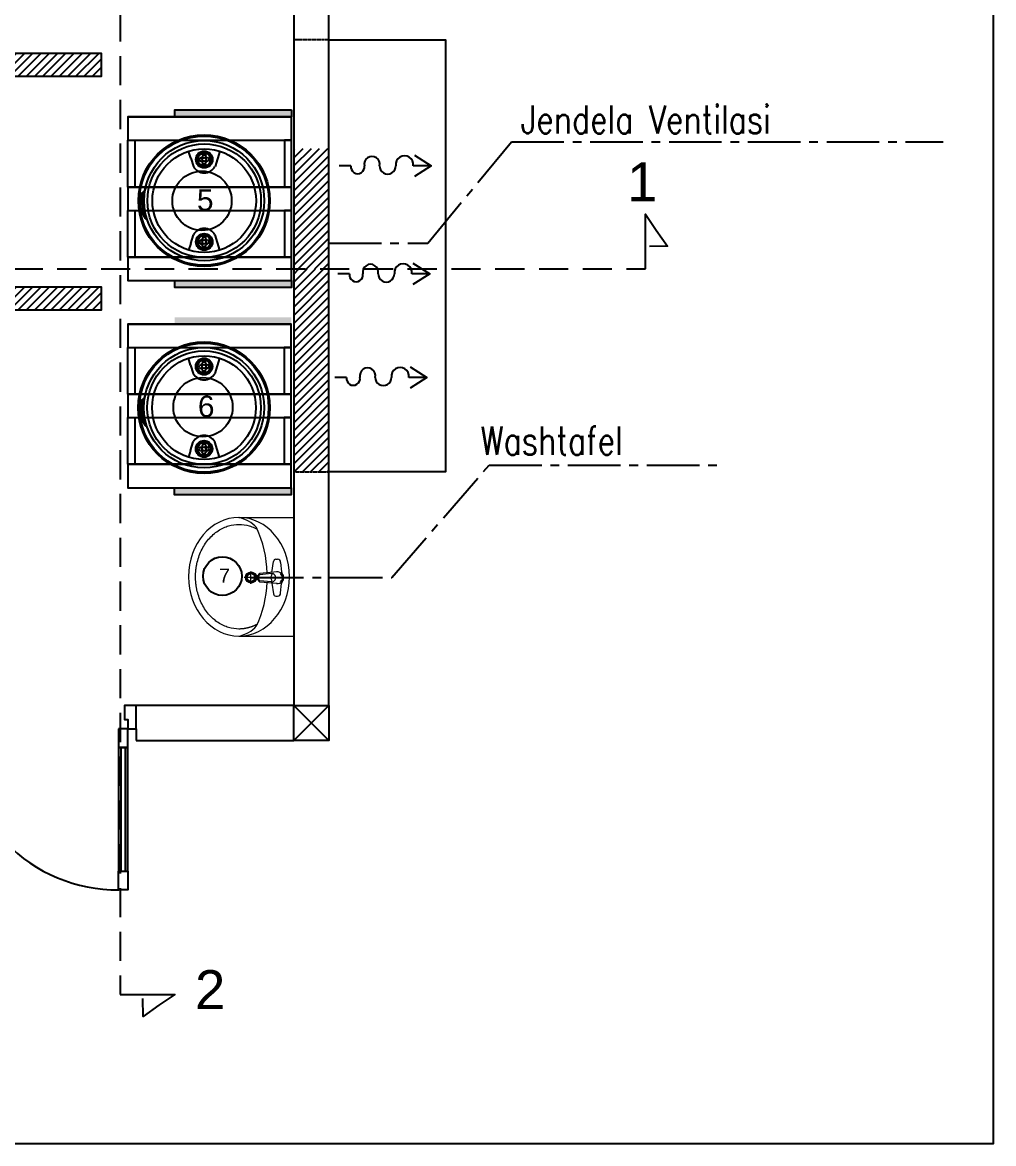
# Model space of a CAD drawing. Header units: millimetres. Extents: x 19989 to 114677, y -6335 to 49043.
# Drawn here: x 80170 to 84328, y 33052 to 37853 of the extents above; entities that cross this region are included whole.
import ezdxf

# ---------------------------------------------------------------- set-up
doc = ezdxf.new("R2010")
doc.units = ezdxf.units.MM
doc.header["$MEASUREMENT"] = 0
doc.linetypes.add('( Hidden )', pattern=[0.375, 0.25, -0.125])
doc.linetypes.add('CENTER2', pattern=[1.125, 0.75, -0.125, 0.125, -0.125])
for name, color, linetype in [('A-Door', 150, 'Continuous'), ('A-Glaz', 92, 'Continuous'), ('Edges', 7, 'Continuous')]:
    doc.layers.add(name, color=color, linetype=linetype)
doc.styles.add('dD-RS', font='romans.shx', dxfattribs={"width": 0.8})
doc.styles.get("Standard").update_dxf_attribs({"font": 'arial.ttf'})

# ---------------------------------------------------------------- blocks, each defined once
blk = doc.blocks.new('plasticwaterdrumplan')
at = {"layer": 'Edges'}
for p, q in [((19.15, 3.55), (22, 2.66)), ((37.52, 3.55), (34.66, 2.66)), ((19.8, 0.65), (19.83, 0.88)), ((19.83, 0.42), (19.8, 0.65)), ((19.83, 0.88), (19.88, 1)), ((19.88, 0.3), (19.83, 0.42)), ((19.88, 1), (20.09, 0.86)), ((19.88, 0.3), (20.09, 0.44)), ((20.09, 0.86), (20.13, 0.97)), ((20.13, 0.33), (20.09, 0.44)), ((20.13, 0.97), (20.23, 1.1)), ((20.23, 0.2), (20.13, 0.33)), ((20.23, 1.1), (20.36, 1.2)), ((20.36, 0.1), (20.23, 0.2)), ((20.33, 1.45), (20.45, 1.5)), ((20.33, 1.45), (20.47, 1.24)), ((20.33, -0.15), (20.47, 0.06)), ((20.36, 1.2), (20.47, 1.24)), ((20.47, 0.06), (20.36, 0.1)), ((20.45, 1.5), (20.68, 1.53)), ((20.68, 1.53), (20.91, 1.5)), ((20.68, 1.01), (20.77, 1)), ((21.03, 1.45), (20.89, 1.24)), ((20.89, 1.24), (21, 1.2)), ((21, 0.1), (20.89, 0.06)), ((21.03, -0.15), (20.89, 0.06)), ((20.91, 1.5), (21.03, 1.45)), ((21, 1.2), (21.13, 1.1)), ((21.13, 0.2), (21, 0.1)), ((21.13, 1.1), (21.23, 0.97)), ((21.23, 0.33), (21.13, 0.2)), ((21.23, 0.97), (21.27, 0.86)), ((21.27, 0.44), (21.23, 0.33)), ((21.48, 1), (21.27, 0.86)), ((21.48, 0.3), (21.27, 0.44)), ((21.48, 1), (21.53, 0.88)), ((21.53, 0.42), (21.48, 0.3)), ((21.53, 0.88), (21.56, 0.65)), ((21.56, 0.65), (21.53, 0.42)), ((35.13, 0.88), (35.1, 0.65)), ((35.1, 0.65), (35.13, 0.42)), ((35.19, 1), (35.13, 0.88)), ((35.13, 0.42), (35.19, 0.3)), ((35.19, 1), (35.39, 0.86)), ((35.19, 0.3), (35.39, 0.44)), ((35.44, 0.97), (35.39, 0.86)), ((35.39, 0.44), (35.44, 0.33)), ((35.54, 1.1), (35.44, 0.97)), ((35.44, 0.33), (35.54, 0.2)), ((35.67, 1.2), (35.54, 1.1)), ((35.54, 0.2), (35.67, 0.1)), ((35.76, 1.5), (35.63, 1.45)), ((35.63, 1.45), (35.78, 1.24)), ((35.63, -0.15), (35.78, 0.06)), ((35.78, 1.24), (35.67, 1.2)), ((35.67, 0.1), (35.78, 0.06)), ((35.99, 1.53), (35.76, 1.5)), ((35.99, 1.01), (35.89, 1)), ((36.22, 1.5), (35.99, 1.53)), ((36.34, 1.45), (36.2, 1.24)), ((36.3, 1.2), (36.2, 1.24)), ((36.2, 0.06), (36.3, 0.1)), ((36.34, -0.15), (36.2, 0.06)), ((36.34, 1.45), (36.22, 1.5)), ((36.44, 1.1), (36.3, 1.2)), ((36.3, 0.1), (36.44, 0.2)), ((36.54, 0.97), (36.44, 1.1)), ((36.44, 0.2), (36.54, 0.33)), ((36.58, 0.86), (36.54, 0.97)), ((36.54, 0.33), (36.58, 0.44)), ((36.79, 1), (36.58, 0.86)), ((36.79, 0.3), (36.58, 0.44)), ((36.84, 0.88), (36.79, 1)), ((36.79, 0.3), (36.84, 0.42)), ((36.87, 0.65), (36.84, 0.88)), ((36.84, 0.42), (36.87, 0.65)), ((20.41, -1.85), (19.15, -2.26)), ((20.45, -0.2), (20.33, -0.15)), ((20.41, -1.85), (22, -1.35)), ((20.68, -0.23), (20.45, -0.2)), ((20.91, -0.2), (20.68, -0.23)), ((21.03, -0.15), (20.91, -0.2)), ((36.26, -1.85), (34.66, -1.35)), ((35.63, -0.15), (35.76, -0.2)), ((35.76, -0.2), (35.99, -0.23)), ((35.99, -0.23), (36.22, -0.2)), ((36.22, -0.2), (36.34, -0.15)), ((36.26, -1.85), (37.52, -2.26)), ((25.72, -10.23), (26.59, -10.46)), ((25.73, -10.21), (26.78, -10.49)), ((30.76, -10.36), (30.28, -10.5)), ((30.76, -10.37), (30.28, -10.51)), ((30.76, -10.37), (30.28, -10.5)), ((30.76, -10.37), (30.28, -10.51)), ((30.29, -10.52), (30.76, -10.38)), ((30.76, -10.38), (30.29, -10.51)), ((30.76, -10.36), (31.23, -10.22)), ((30.76, -10.38), (31.3, -10.22)), ((31.23, -10.22), (30.76, -10.37)), ((31.23, -10.22), (30.76, -10.37)), ((31.24, -10.23), (30.76, -10.38)), ((31.23, -10.23), (30.76, -10.37)), ((31.26, -10.21), (31.23, -10.22)), ((31.26, -10.21), (31.23, -10.22)), ((31.27, -10.21), (31.23, -10.22)), ((31.27, -10.22), (31.23, -10.23)), ((31.27, -10.22), (31.24, -10.23)), ((31.26, -10.21), (31.3, -10.2)), ((31.3, -10.2), (31.26, -10.21)), ((31.3, -10.2), (31.27, -10.21)), ((31.3, -10.21), (31.27, -10.22)), ((31.3, -10.21), (31.27, -10.22)), ((31.3, -10.2), (31.33, -10.19)), ((31.33, -10.19), (31.3, -10.2)), ((31.33, -10.19), (31.3, -10.2)), ((31.34, -10.2), (31.3, -10.21)), ((31.33, -10.2), (31.3, -10.21)), ((31.3, -10.22), (31.34, -10.21)), ((31.36, -10.18), (31.33, -10.19)), ((31.37, -10.18), (31.33, -10.19)), ((31.37, -10.18), (31.33, -10.19)), ((31.37, -10.19), (31.33, -10.2)), ((31.33, -10.42), (31.4, -10.39)), ((31.34, -10.21), (31.4, -10.19)), ((31.37, -10.19), (31.34, -10.2)), ((31.38, -10.41), (31.34, -10.43)), ((31.37, -10.41), (31.34, -10.43)), ((31.4, -10.17), (31.36, -10.18)), ((31.4, -10.17), (31.37, -10.18)), ((31.4, -10.18), (31.37, -10.19)), ((31.4, -10.18), (31.37, -10.18)), ((31.4, -10.18), (31.37, -10.19)), ((31.41, -10.39), (31.37, -10.41)), ((31.41, -10.39), (31.38, -10.41)), ((31.42, -10.4), (31.38, -10.42)), ((31.42, -10.4), (31.38, -10.41)), ((31.42, -10.4), (31.39, -10.42)), ((31.4, -10.17), (31.43, -10.16)), ((31.43, -10.16), (31.4, -10.17)), ((31.44, -10.17), (31.4, -10.18)), ((31.43, -10.17), (31.4, -10.18)), ((31.43, -10.17), (31.4, -10.18)), ((31.4, -10.19), (31.44, -10.18)), ((31.4, -10.39), (31.44, -10.37)), ((31.45, -10.37), (31.41, -10.39)), ((31.44, -10.37), (31.41, -10.39)), ((31.42, -10.4), (31.46, -10.38)), ((31.45, -10.38), (31.42, -10.4)), ((31.45, -10.38), (31.42, -10.4)), ((31.47, -10.15), (31.43, -10.16)), ((31.47, -10.15), (31.43, -10.16)), ((31.47, -10.16), (31.43, -10.17)), ((31.47, -10.16), (31.43, -10.17)), ((31.44, -10.18), (31.5, -10.16)), ((31.47, -10.17), (31.44, -10.17)), ((31.44, -10.37), (31.51, -10.33)), ((31.48, -10.35), (31.44, -10.37)), ((31.48, -10.36), (31.45, -10.37)), ((31.49, -10.36), (31.45, -10.38)), ((31.49, -10.36), (31.45, -10.38)), ((31.46, -10.38), (31.49, -10.36)), ((31.5, -10.14), (31.47, -10.15)), ((31.5, -10.15), (31.47, -10.16)), ((31.5, -10.15), (31.47, -10.15)), ((31.5, -10.15), (31.47, -10.16)), ((31.5, -10.16), (31.47, -10.17)), ((31.51, -10.33), (31.48, -10.35)), ((31.52, -10.34), (31.48, -10.36)), ((31.53, -10.34), (31.49, -10.36)), ((31.52, -10.34), (31.49, -10.36)), ((31.52, -10.34), (31.49, -10.36)), ((31.5, -10.14), (31.53, -10.13)), ((31.54, -10.14), (31.5, -10.15)), ((31.54, -10.14), (31.5, -10.15)), ((31.53, -10.14), (31.5, -10.15)), ((31.5, -10.16), (31.54, -10.15)), ((31.54, -10.15), (31.5, -10.16)), ((31.51, -10.33), (31.54, -10.31)), ((31.55, -10.32), (31.51, -10.33)), ((31.56, -10.32), (31.52, -10.34)), ((31.55, -10.32), (31.52, -10.34)), ((31.56, -10.32), (31.52, -10.34)), ((31.57, -10.13), (31.53, -10.13)), ((31.57, -10.13), (31.53, -10.14)), ((31.56, -10.33), (31.53, -10.34)), ((31.57, -10.13), (31.54, -10.14)), ((31.57, -10.14), (31.54, -10.15)), ((31.57, -10.14), (31.54, -10.14)), ((31.54, -10.15), (31.59, -10.14)), ((31.54, -10.31), (31.61, -10.27)), ((31.59, -10.3), (31.55, -10.32)), ((31.58, -10.3), (31.55, -10.32)), ((31.59, -10.3), (31.56, -10.32)), ((31.59, -10.3), (31.56, -10.32)), ((31.56, -10.33), (31.6, -10.31)), ((31.6, -10.12), (31.57, -10.13)), ((31.6, -10.12), (31.57, -10.13)), ((31.6, -10.13), (31.57, -10.14)), ((31.6, -10.13), (31.57, -10.13)), ((31.59, -10.14), (31.57, -10.14)), ((31.61, -10.28), (31.58, -10.3)), ((31.6, -10.13), (31.59, -10.14)), ((31.59, -10.14), (31.6, -10.14)), ((31.61, -10.14), (31.59, -10.14)), ((31.59, -10.14), (31.59, -10.14)), ((31.62, -10.28), (31.59, -10.3)), ((31.62, -10.28), (31.59, -10.3)), ((31.63, -10.29), (31.59, -10.3)), ((31.6, -10.12), (31.63, -10.13)), ((31.63, -10.13), (31.6, -10.12)), ((31.6, -10.12), (31.6, -10.12)), ((31.62, -10.13), (31.6, -10.12)), ((31.6, -10.12), (31.6, -10.13)), ((31.62, -10.13), (31.6, -10.13)), ((31.62, -10.13), (31.6, -10.13)), ((31.6, -10.13), (31.6, -10.13)), ((31.6, -10.14), (31.62, -10.15)), ((31.63, -10.29), (31.6, -10.31)), ((31.63, -10.15), (31.61, -10.14)), ((31.61, -10.27), (31.66, -10.24)), ((31.65, -10.26), (31.61, -10.28)), ((31.64, -10.14), (31.62, -10.13)), ((31.64, -10.14), (31.62, -10.13)), ((31.62, -10.13), (31.62, -10.13)), ((31.65, -10.14), (31.62, -10.13)), ((31.62, -10.13), (31.62, -10.13)), ((31.62, -10.13), (31.63, -10.13)), ((31.62, -10.15), (31.64, -10.16)), ((31.65, -10.26), (31.62, -10.28)), ((31.66, -10.26), (31.62, -10.28)), ((31.65, -10.13), (31.63, -10.13)), ((31.63, -10.13), (31.63, -10.13)), ((31.65, -10.14), (31.63, -10.13)), ((31.65, -10.16), (31.63, -10.15)), ((31.66, -10.27), (31.63, -10.29)), ((31.66, -10.27), (31.63, -10.29)), ((31.66, -10.15), (31.64, -10.14)), ((31.65, -10.14), (31.64, -10.14)), ((31.64, -10.14), (31.64, -10.14)), ((31.65, -10.15), (31.64, -10.14)), ((31.64, -10.16), (31.65, -10.17)), ((31.67, -10.15), (31.65, -10.13)), ((31.65, -10.14), (31.65, -10.13)), ((31.67, -10.15), (31.65, -10.14)), ((31.67, -10.15), (31.65, -10.14)), ((31.65, -10.14), (31.65, -10.14)), ((31.67, -10.17), (31.65, -10.15)), ((31.66, -10.15), (31.65, -10.15)), ((31.66, -10.17), (31.65, -10.16)), ((31.65, -10.17), (31.66, -10.19)), ((31.67, -10.24), (31.65, -10.26)), ((31.68, -10.24), (31.65, -10.26)), ((31.67, -10.15), (31.66, -10.15)), ((31.68, -10.16), (31.66, -10.15)), ((31.67, -10.18), (31.66, -10.17)), ((31.66, -10.19), (31.67, -10.2)), ((31.67, -10.23), (31.66, -10.24)), ((31.66, -10.24), (31.67, -10.24)), ((31.66, -10.27), (31.7, -10.25)), ((31.69, -10.25), (31.66, -10.26)), ((31.69, -10.25), (31.66, -10.27)), ((31.7, -10.25), (31.66, -10.27)), ((31.67, -10.15), (31.69, -10.16)), ((31.67, -10.15), (31.67, -10.15)), ((31.68, -10.16), (31.67, -10.15)), ((31.67, -10.15), (31.67, -10.15)), ((31.68, -10.16), (31.67, -10.15)), ((31.67, -10.17), (31.68, -10.16)), ((31.68, -10.18), (31.67, -10.17)), ((31.68, -10.2), (31.67, -10.18)), ((31.67, -10.2), (31.67, -10.22)), ((31.67, -10.22), (31.67, -10.23)), ((31.67, -10.24), (31.68, -10.23)), ((31.67, -10.24), (31.68, -10.24)), ((31.68, -10.16), (31.69, -10.16)), ((31.7, -10.18), (31.68, -10.16)), ((31.68, -10.16), (31.68, -10.16)), ((31.68, -10.16), (31.68, -10.16)), ((31.69, -10.18), (31.68, -10.16)), ((31.69, -10.18), (31.68, -10.16)), ((31.69, -10.2), (31.68, -10.18)), ((31.69, -10.18), (31.68, -10.18)), ((31.68, -10.21), (31.68, -10.2)), ((31.68, -10.23), (31.68, -10.21)), ((31.68, -10.24), (31.69, -10.23)), ((31.68, -10.24), (31.69, -10.25)), ((31.7, -10.17), (31.69, -10.16)), ((31.69, -10.19), (31.69, -10.18)), ((31.7, -10.19), (31.69, -10.18)), ((31.69, -10.18), (31.69, -10.18)), ((31.7, -10.18), (31.69, -10.18)), ((31.7, -10.19), (31.69, -10.19)), ((31.7, -10.21), (31.69, -10.19)), ((31.69, -10.19), (31.69, -10.2)), ((31.69, -10.21), (31.69, -10.2)), ((31.7, -10.21), (31.69, -10.21)), ((31.69, -10.23), (31.69, -10.21)), ((31.69, -10.23), (31.7, -10.21)), ((31.69, -10.25), (31.7, -10.23)), ((31.69, -10.25), (31.69, -10.23)), ((31.69, -10.23), (31.7, -10.23)), ((31.69, -10.23), (31.69, -10.23)), ((31.69, -10.25), (31.7, -10.25)), ((31.69, -10.25), (31.69, -10.25)), ((31.7, -10.19), (31.7, -10.17)), ((31.7, -10.18), (31.7, -10.17)), ((31.7, -10.19), (31.7, -10.18)), ((31.7, -10.19), (31.71, -10.21)), ((31.7, -10.19), (31.7, -10.19)), ((31.7, -10.21), (31.7, -10.19)), ((31.7, -10.21), (31.7, -10.19)), ((31.7, -10.19), (31.7, -10.19)), ((31.71, -10.21), (31.7, -10.23)), ((31.7, -10.21), (31.71, -10.21)), ((31.7, -10.23), (31.7, -10.21)), ((31.7, -10.21), (31.7, -10.21)), ((31.7, -10.21), (31.7, -10.21)), ((31.7, -10.23), (31.7, -10.21)), ((31.7, -10.25), (31.7, -10.23)), ((31.7, -10.23), (31.7, -10.23)), ((31.7, -10.25), (31.7, -10.23)), ((31.7, -10.23), (31.7, -10.23)), ((31.7, -10.25), (31.7, -10.25)), ((26.36, -10.41), (26.54, -10.46)), ((26.36, -10.43), (26.53, -10.48)), ((26.54, -10.46), (26.53, -10.48)), ((26.54, -10.46), (26.59, -10.47)), ((26.59, -10.46), (26.6, -10.46)), ((26.6, -10.48), (26.59, -10.47)), ((26.62, -10.47), (26.6, -10.46)), ((26.6, -10.46), (26.75, -10.5)), ((26.61, -10.48), (26.6, -10.48)), ((26.61, -10.48), (26.61, -10.49)), ((26.62, -10.5), (26.61, -10.49)), ((26.63, -10.48), (26.62, -10.47)), ((26.62, -10.47), (26.62, -10.47)), ((26.63, -10.5), (26.62, -10.5)), ((26.64, -10.49), (26.63, -10.48)), ((26.63, -10.51), (26.63, -10.5)), ((26.64, -10.52), (26.63, -10.51)), ((26.65, -10.5), (26.64, -10.49)), ((26.64, -10.49), (26.64, -10.49)), ((26.64, -10.53), (26.64, -10.52)), ((26.64, -10.54), (26.64, -10.53)), ((26.64, -10.57), (26.65, -10.54)), ((26.65, -10.54), (26.64, -10.54)), ((26.64, -10.59), (26.64, -10.57)), ((26.65, -10.61), (26.64, -10.59)), ((26.65, -10.51), (26.65, -10.5)), ((26.66, -10.52), (26.65, -10.51)), ((26.65, -10.51), (26.65, -10.51)), ((26.65, -10.54), (26.67, -10.53)), ((26.66, -10.53), (26.65, -10.55)), ((26.65, -10.55), (26.65, -10.54)), ((26.65, -10.55), (26.65, -10.55)), ((26.66, -10.64), (26.65, -10.61)), ((26.66, -10.53), (26.66, -10.52)), ((26.67, -10.56), (26.66, -10.57)), ((26.66, -10.57), (26.66, -10.59)), ((26.66, -10.59), (26.66, -10.6)), ((26.66, -10.6), (26.67, -10.62)), ((26.68, -10.66), (26.66, -10.64)), ((26.67, -10.53), (26.69, -10.51)), ((26.68, -10.54), (26.67, -10.56)), ((26.67, -10.62), (26.69, -10.64)), ((26.7, -10.53), (26.68, -10.54)), ((26.7, -10.67), (26.68, -10.66)), ((26.69, -10.51), (26.72, -10.5)), ((26.7, -10.56), (26.69, -10.59)), ((26.69, -10.59), (26.7, -10.63)), ((26.69, -10.64), (26.71, -10.65)), ((26.72, -10.53), (26.7, -10.53)), ((26.72, -10.54), (26.7, -10.56)), ((26.7, -10.63), (26.72, -10.65)), ((26.73, -10.68), (26.7, -10.67)), ((26.71, -10.65), (26.73, -10.66)), ((26.72, -10.5), (26.75, -10.5)), ((26.74, -10.52), (26.72, -10.53)), ((26.75, -10.53), (26.72, -10.54)), ((26.72, -10.65), (26.77, -10.66)), ((26.73, -10.66), (26.76, -10.67)), ((26.75, -10.69), (26.73, -10.68)), ((26.77, -10.53), (26.74, -10.52)), ((26.75, -10.5), (26.77, -10.5)), ((26.75, -10.5), (26.77, -10.51)), ((26.78, -10.54), (26.75, -10.53)), ((26.78, -10.69), (26.75, -10.69)), ((26.76, -10.67), (26.77, -10.66)), ((26.77, -10.5), (26.8, -10.51)), ((26.8, -10.51), (26.77, -10.51)), ((26.79, -10.54), (26.77, -10.53)), ((26.77, -10.66), (26.81, -10.68)), ((26.78, -10.49), (27.01, -10.56)), ((26.78, -10.49), (26.8, -10.51)), ((26.78, -10.54), (26.8, -10.55)), ((26.81, -10.68), (26.78, -10.69)), ((26.81, -10.55), (26.79, -10.54)), ((26.8, -10.51), (26.82, -10.53)), ((26.81, -10.55), (26.8, -10.55)), ((26.81, -10.55), (26.81, -10.55)), ((26.81, -10.55), (26.85, -10.56)), ((26.81, -10.68), (26.81, -10.68)), ((26.81, -10.68), (26.93, -10.71)), ((26.82, -10.53), (26.84, -10.55)), ((26.84, -10.55), (26.85, -10.56)), ((26.85, -10.56), (27.07, -10.63)), ((26.9, -10.77), (26.89, -10.83)), ((26.89, -10.83), (26.9, -10.77)), ((26.89, -10.83), (26.9, -10.88)), ((26.9, -10.88), (26.89, -10.83)), ((26.89, -10.83), (26.89, -10.83)), ((26.9, -10.83), (26.89, -10.83)), ((26.93, -10.72), (26.9, -10.77)), ((26.9, -10.77), (26.93, -10.72)), ((26.9, -10.77), (26.91, -10.77)), ((26.9, -10.83), (26.91, -10.77)), ((26.9, -10.77), (26.9, -10.77)), ((26.9, -10.83), (26.91, -10.78)), ((26.91, -10.88), (26.9, -10.83)), ((26.9, -10.88), (26.9, -10.83)), ((26.9, -10.83), (26.9, -10.83)), ((26.9, -10.88), (26.91, -10.93)), ((26.91, -10.88), (26.9, -10.88)), ((26.9, -10.88), (26.9, -10.88)), ((26.9, -10.88), (26.9, -10.88)), ((26.92, -10.93), (26.9, -10.88)), ((26.92, -10.93), (26.9, -10.88)), ((26.91, -10.78), (26.93, -10.73)), ((26.91, -10.77), (26.93, -10.73)), ((26.91, -10.77), (26.91, -10.78)), ((26.91, -10.83), (26.92, -10.78)), ((26.92, -10.78), (26.91, -10.83)), ((26.91, -10.83), (26.92, -10.88)), ((26.91, -10.88), (26.91, -10.83)), ((26.93, -10.93), (26.91, -10.88)), ((26.92, -10.93), (26.91, -10.88)), ((26.91, -10.93), (26.95, -10.98)), ((26.92, -10.93), (26.91, -10.93)), ((26.92, -10.78), (26.94, -10.73)), ((26.94, -10.73), (26.92, -10.78)), ((26.92, -10.88), (26.93, -10.93)), ((26.92, -10.93), (26.92, -10.93)), ((26.92, -10.93), (26.92, -10.93)), ((26.95, -10.98), (26.92, -10.93)), ((26.95, -10.97), (26.92, -10.93)), ((26.95, -10.98), (26.92, -10.93)), ((26.93, -10.71), (26.93, -10.72)), ((26.93, -10.72), (26.94, -10.71)), ((26.94, -10.71), (26.93, -10.71)), ((26.93, -10.73), (26.94, -10.72)), ((26.93, -10.73), (26.94, -10.72)), ((26.93, -10.73), (26.93, -10.72)), ((26.93, -10.72), (26.93, -10.72)), ((26.93, -10.73), (26.93, -10.73)), ((26.93, -10.93), (26.96, -10.97)), ((26.96, -10.97), (26.93, -10.93)), ((26.94, -10.72), (26.94, -10.71)), ((26.95, -10.72), (26.94, -10.73)), ((26.94, -10.73), (26.95, -10.72)), ((26.95, -10.72), (26.94, -10.72)), ((26.94, -10.72), (26.94, -10.72)), ((27.05, -10.75), (26.95, -10.72)), ((26.95, -10.72), (26.95, -10.72)), ((26.99, -11.01), (26.95, -10.97)), ((26.95, -10.98), (26.95, -10.97)), ((26.95, -10.98), (26.99, -11.02)), ((26.99, -11.01), (26.95, -10.98)), ((26.99, -11.01), (26.95, -10.98)), ((26.95, -10.98), (26.95, -10.98)), ((26.95, -10.98), (26.95, -10.98)), ((26.96, -10.97), (27, -11)), ((27, -11), (26.96, -10.97)), ((26.99, -11.01), (26.99, -11.01)), ((26.99, -11.01), (26.99, -11.01)), ((26.99, -11.01), (26.99, -11.02)), ((27.04, -11.03), (26.99, -11.01)), ((27.04, -11.03), (26.99, -11.01)), ((27.04, -11.04), (26.99, -11.01)), ((26.99, -11.02), (27.04, -11.04)), ((27.02, -10.78), (27, -10.85)), ((27, -10.85), (27.02, -10.91)), ((27, -11), (27.04, -11.02)), ((27.04, -11.03), (27, -11)), ((27.05, -10.75), (27.02, -10.78)), ((27.02, -10.91), (27.07, -10.96)), ((27.04, -11.02), (27.32, -11.11)), ((27.32, -11.13), (27.04, -11.03)), ((27.32, -11.12), (27.04, -11.03)), ((27.32, -11.12), (27.04, -11.03)), ((27.31, -11.13), (27.04, -11.04)), ((27.04, -11.04), (27.04, -11.04)), ((27.31, -11.13), (27.04, -11.04)), ((27.26, -10.81), (27.05, -10.75)), ((27.07, -10.63), (27.11, -10.63)), ((27.08, -10.63), (27.07, -10.63)), ((27.07, -10.96), (27.13, -10.98)), ((27.08, -10.63), (27.11, -10.63)), ((27.09, -10.64), (27.08, -10.63)), ((27.09, -10.64), (27.11, -10.63)), ((27.1, -10.64), (27.09, -10.64)), ((27.1, -10.64), (27.11, -10.64)), ((27.11, -10.64), (27.1, -10.64)), ((27.17, -10.64), (27.11, -10.63)), ((27.11, -10.63), (27.11, -10.63)), ((27.11, -10.63), (27.11, -10.63)), ((27.11, -10.63), (27.17, -10.64)), ((27.11, -10.63), (27.17, -10.64)), ((27.11, -10.64), (27.11, -10.63)), ((27.11, -10.64), (27.11, -10.64)), ((27.11, -10.64), (27.17, -10.65)), ((27.11, -10.64), (27.17, -10.65)), ((27.15, -10.65), (27.11, -10.64)), ((27.13, -10.98), (27.2, -10.96)), ((27.17, -10.66), (27.15, -10.65)), ((28.04, -10.93), (27.15, -10.65)), ((27.44, -10.69), (27.17, -10.64)), ((27.44, -10.68), (27.17, -10.64)), ((27.44, -10.68), (27.17, -10.64)), ((27.43, -10.7), (27.17, -10.65)), ((27.44, -10.69), (27.17, -10.65)), ((27.17, -10.66), (27.43, -10.7)), ((27.2, -10.96), (27.25, -10.91)), ((27.25, -10.91), (27.27, -10.85)), ((27.27, -10.85), (27.26, -10.81)), ((28, -11.04), (27.26, -10.81)), ((27.31, -11.13), (27.6, -11.21)), ((27.6, -11.2), (27.31, -11.13)), ((27.32, -11.11), (27.6, -11.19)), ((27.6, -11.19), (27.32, -11.12)), ((27.6, -11.2), (27.32, -11.12)), ((27.6, -11.2), (27.32, -11.13)), ((27.43, -10.7), (27.7, -10.74)), ((27.7, -10.73), (27.43, -10.7)), ((27.44, -10.68), (27.71, -10.72)), ((27.71, -10.72), (27.44, -10.68)), ((27.71, -10.73), (27.44, -10.69)), ((27.71, -10.72), (27.44, -10.69)), ((27.6, -11.19), (27.89, -11.24)), ((27.88, -11.25), (27.6, -11.19)), ((27.88, -11.25), (27.6, -11.2)), ((27.88, -11.25), (27.6, -11.2)), ((27.88, -11.26), (27.6, -11.2)), ((27.88, -11.26), (27.6, -11.21)), ((27.98, -10.76), (27.7, -10.73)), ((27.7, -10.74), (27.98, -10.76)), ((27.71, -10.72), (27.98, -10.74)), ((27.98, -10.75), (27.71, -10.72)), ((27.98, -10.75), (27.71, -10.72)), ((27.98, -10.75), (27.71, -10.73)), ((28.17, -11.28), (27.88, -11.25)), ((28.17, -11.29), (27.88, -11.25)), ((28.17, -11.28), (27.88, -11.25)), ((28.17, -11.29), (27.88, -11.26)), ((28.17, -11.29), (27.88, -11.26)), ((27.89, -11.24), (28.17, -11.27)), ((28.25, -10.76), (27.98, -10.74)), ((28.25, -10.77), (27.98, -10.75)), ((28.25, -10.77), (27.98, -10.75)), ((28.25, -10.76), (27.98, -10.75)), ((28.25, -10.78), (27.98, -10.76)), ((27.98, -10.76), (28.25, -10.78)), ((28.04, -11.11), (28, -11.04)), ((28.01, -11.04), (28, -11.04)), ((28.01, -11.04), (28.04, -11.1)), ((28.02, -11.05), (28.01, -11.04)), ((28.02, -11.05), (28.04, -11.1)), ((28.02, -11.05), (28.05, -11.09)), ((28.02, -11.05), (28.02, -11.05)), ((28.03, -11.05), (28.02, -11.05)), ((28.05, -11.09), (28.03, -11.05)), ((28.03, -11.05), (28.05, -11.09)), ((28.03, -11.05), (28.05, -11.09)), ((28.03, -11.05), (28.03, -11.05)), ((28.03, -11.05), (28.03, -11.05)), ((28.03, -11.05), (28.07, -11.06)), ((28.04, -10.93), (28.09, -10.9)), ((28.05, -10.93), (28.04, -10.93)), ((28.05, -11.09), (28.04, -11.1)), ((28.04, -11.1), (28.04, -11.1)), ((28.04, -11.1), (28.13, -11.12)), ((28.04, -11.1), (28.12, -11.12)), ((28.13, -11.13), (28.04, -11.11)), ((28.1, -10.9), (28.05, -10.93)), ((28.1, -10.91), (28.05, -10.93)), ((28.05, -10.93), (28.05, -10.93)), ((28.06, -10.93), (28.05, -10.93)), ((28.12, -11.11), (28.05, -11.09)), ((28.05, -11.09), (28.05, -11.09)), ((28.05, -11.09), (28.05, -11.09)), ((28.05, -11.09), (28.12, -11.12)), ((28.05, -11.09), (28.12, -11.11)), ((28.1, -10.91), (28.06, -10.93)), ((28.1, -10.91), (28.06, -10.94)), ((28.06, -10.94), (28.1, -10.92)), ((28.06, -10.94), (28.06, -10.93)), ((28.06, -10.94), (28.11, -10.95)), ((28.06, -10.94), (28.06, -10.94)), ((28.08, -11.07), (28.07, -11.06)), ((28.08, -11.07), (28.09, -11.07)), ((28.09, -10.9), (28.18, -10.92)), ((28.09, -11.07), (28.1, -11.07)), ((28.09, -11.07), (28.09, -11.07)), ((28.09, -11.07), (28.09, -11.07)), ((28.18, -10.92), (28.1, -10.9)), ((28.1, -10.91), (28.1, -10.9)), ((28.18, -10.93), (28.1, -10.91)), ((28.17, -10.93), (28.1, -10.91)), ((28.1, -10.91), (28.1, -10.91)), ((28.17, -10.93), (28.1, -10.91)), ((28.1, -10.91), (28.1, -10.91)), ((28.1, -10.92), (28.1, -10.91)), ((28.1, -10.92), (28.17, -10.94)), ((28.1, -11.07), (28.1, -11.07)), ((28.1, -11.07), (28.1, -11.07)), ((28.11, -11.07), (28.1, -11.07)), ((28.11, -10.95), (28.11, -10.95)), ((28.11, -10.95), (28.11, -10.95)), ((28.14, -10.96), (28.11, -10.95)), ((28.11, -10.95), (28.11, -10.95)), ((28.11, -10.95), (28.11, -10.95)), ((28.11, -11.07), (28.14, -11.07)), ((28.19, -11.07), (28.12, -11.11)), ((28.12, -11.11), (28.19, -11.07)), ((28.12, -11.12), (28.2, -11.08)), ((28.12, -11.12), (28.19, -11.08)), ((28.12, -11.12), (28.12, -11.11)), ((28.12, -11.11), (28.12, -11.11)), ((28.13, -11.12), (28.12, -11.12)), ((28.12, -11.12), (28.12, -11.12)), ((28.13, -11.12), (28.2, -11.08)), ((28.2, -11.09), (28.13, -11.13)), ((28.17, -10.99), (28.14, -10.96)), ((28.14, -11.07), (28.16, -11.05)), ((28.16, -11.05), (28.17, -11.02)), ((28.18, -10.93), (28.17, -10.93)), ((28.17, -10.93), (28.17, -10.93)), ((28.17, -10.93), (28.17, -10.94)), ((28.21, -11), (28.17, -10.93)), ((28.21, -11), (28.17, -10.93)), ((28.17, -10.94), (28.21, -11)), ((28.17, -11.02), (28.17, -10.99)), ((28.17, -11.27), (28.46, -11.29)), ((28.46, -11.29), (28.17, -11.28)), ((28.46, -11.3), (28.17, -11.28)), ((28.17, -11.29), (28.46, -11.31)), ((28.46, -11.3), (28.17, -11.29)), ((28.46, -11.3), (28.17, -11.29)), ((28.18, -10.92), (28.18, -10.93)), ((28.22, -11), (28.18, -10.92)), ((28.18, -10.92), (28.23, -11)), ((28.22, -11), (28.18, -10.93)), ((28.21, -11), (28.19, -11.07)), ((28.19, -11.08), (28.21, -11)), ((28.19, -11.07), (28.21, -11)), ((28.19, -11.08), (28.19, -11.07)), ((28.19, -11.07), (28.19, -11.07)), ((28.2, -11.08), (28.19, -11.08)), ((28.23, -11), (28.2, -11.09)), ((28.2, -11.08), (28.22, -11)), ((28.2, -11.08), (28.22, -11)), ((28.2, -11.08), (28.2, -11.08)), ((28.21, -11), (28.22, -11)), ((28.21, -11), (28.21, -11)), ((28.21, -11), (28.21, -11)), ((28.22, -11), (28.22, -11)), ((28.25, -10.76), (28.52, -10.77)), ((28.52, -10.77), (28.25, -10.76)), ((28.52, -10.78), (28.25, -10.77)), ((28.52, -10.78), (28.25, -10.77)), ((28.25, -10.78), (28.52, -10.79)), ((28.52, -10.79), (28.25, -10.78)), ((28.43, -10.93), (29.05, -10.92)), ((28.44, -11.17), (28.43, -10.93)), ((28.43, -10.93), (28.44, -10.94)), ((29.04, -10.93), (28.44, -10.94)), ((29.04, -10.93), (28.44, -10.94)), ((28.44, -10.94), (28.44, -11.16)), ((28.44, -10.94), (28.45, -11.16)), ((28.44, -10.94), (28.45, -10.95)), ((28.44, -10.94), (28.44, -10.94)), ((29.04, -11.15), (28.44, -11.16)), ((28.44, -11.16), (28.44, -11.17)), ((28.45, -11.16), (28.44, -11.16)), ((28.44, -11.17), (29.05, -11.16)), ((28.45, -10.95), (29.03, -10.94)), ((29.03, -10.94), (28.45, -10.95)), ((29.03, -10.94), (28.45, -10.95)), ((28.46, -11.15), (28.45, -10.95)), ((28.45, -10.95), (28.45, -11.15)), ((28.45, -10.95), (28.45, -10.95)), ((28.45, -10.95), (28.45, -10.95)), ((28.45, -10.95), (28.45, -11.15)), ((29.03, -11.14), (28.45, -11.15)), ((28.45, -11.15), (28.45, -11.15)), ((28.45, -11.15), (28.45, -11.16)), ((28.46, -11.15), (28.45, -11.15)), ((29.04, -11.15), (28.45, -11.16)), ((29.03, -11.15), (28.45, -11.15)), ((29.03, -11.14), (28.46, -11.15)), ((28.46, -11.29), (28.75, -11.28)), ((28.75, -11.29), (28.46, -11.29)), ((28.75, -11.29), (28.46, -11.3)), ((28.76, -11.29), (28.46, -11.3)), ((28.76, -11.3), (28.46, -11.3)), ((28.76, -11.3), (28.46, -11.31)), ((28.52, -10.77), (28.79, -10.77)), ((28.79, -10.77), (28.52, -10.77)), ((28.79, -10.78), (28.52, -10.78)), ((28.79, -10.78), (28.52, -10.78)), ((28.52, -10.79), (28.79, -10.79)), ((28.79, -10.79), (28.52, -10.79)), ((28.75, -11.28), (29.04, -11.25)), ((29.04, -11.26), (28.75, -11.29)), ((29.04, -11.26), (28.75, -11.29)), ((29.05, -11.27), (28.76, -11.3)), ((29.05, -11.27), (28.76, -11.29)), ((29.05, -11.27), (28.76, -11.3)), ((29.06, -10.76), (28.79, -10.77)), ((29.06, -10.76), (28.79, -10.77)), ((29.06, -10.77), (28.79, -10.78)), ((29.06, -10.77), (28.79, -10.78)), ((29.06, -10.78), (28.79, -10.79)), ((28.79, -10.79), (29.06, -10.78)), ((29.03, -10.94), (29.04, -10.93)), ((29.03, -10.94), (29.03, -11.14)), ((29.03, -11.15), (29.03, -10.94)), ((29.03, -11.14), (29.03, -10.94)), ((29.03, -10.94), (29.03, -10.94)), ((29.03, -10.94), (29.03, -10.94)), ((29.03, -11.15), (29.03, -11.14)), ((29.03, -11.14), (29.03, -11.14)), ((29.04, -11.15), (29.03, -11.15)), ((29.04, -10.93), (29.05, -10.92)), ((29.04, -11.15), (29.04, -10.93)), ((29.04, -11.15), (29.04, -10.93)), ((29.04, -10.93), (29.04, -10.93)), ((29.05, -11.16), (29.04, -11.15)), ((29.04, -11.15), (29.04, -11.15)), ((29.04, -11.25), (29.33, -11.21)), ((29.33, -11.21), (29.04, -11.26)), ((29.33, -11.22), (29.04, -11.26)), ((29.05, -10.92), (29.05, -11.16)), ((29.33, -11.22), (29.05, -11.27)), ((29.33, -11.22), (29.05, -11.27)), ((29.05, -11.27), (29.33, -11.23)), ((29.06, -10.76), (29.33, -10.74)), ((29.33, -10.75), (29.06, -10.77)), ((29.33, -10.75), (29.06, -10.76)), ((29.06, -10.78), (29.33, -10.76)), ((29.33, -10.76), (29.06, -10.78)), ((29.33, -10.76), (29.06, -10.77)), ((29.81, -10.63), (29.33, -10.75)), ((29.8, -10.63), (29.33, -10.75)), ((29.8, -10.63), (29.33, -10.74)), ((29.81, -10.64), (29.33, -10.75)), ((29.33, -10.75), (29.33, -10.74)), ((29.33, -10.75), (29.33, -10.75)), ((29.33, -10.75), (29.33, -10.75)), ((29.33, -10.75), (29.34, -10.76)), ((29.33, -10.75), (29.33, -10.76)), ((29.33, -10.76), (29.33, -10.76)), ((29.33, -10.76), (29.34, -10.76)), ((29.33, -10.77), (29.34, -10.76)), ((29.33, -10.76), (29.33, -10.76)), ((29.33, -10.76), (29.33, -10.76)), ((29.33, -10.76), (29.34, -10.76)), ((29.33, -10.76), (29.33, -10.76)), ((29.33, -10.76), (29.33, -10.77)), ((29.33, -10.76), (29.33, -10.76)), ((29.83, -11.05), (29.33, -11.22)), ((29.33, -11.21), (29.83, -11.05)), ((29.83, -11.06), (29.33, -11.22)), ((29.83, -11.06), (29.33, -11.22)), ((29.84, -11.06), (29.33, -11.23)), ((29.84, -11.07), (29.33, -11.23)), ((29.33, -11.21), (29.33, -11.21)), ((29.33, -11.21), (29.33, -11.21)), ((29.33, -11.21), (29.33, -11.21)), ((29.33, -11.21), (29.33, -11.21)), ((29.33, -11.21), (29.33, -11.21)), ((29.33, -11.21), (29.33, -11.21)), ((29.33, -11.21), (29.33, -11.21)), ((29.33, -11.21), (29.33, -11.22)), ((29.33, -11.22), (29.33, -11.23)), ((29.33, -11.22), (29.33, -11.22)), ((29.33, -11.22), (29.33, -11.22)), ((29.33, -11.22), (29.33, -11.22)), ((29.33, -11.22), (29.33, -11.22)), ((29.33, -11.23), (29.33, -11.23)), ((29.81, -10.64), (29.34, -10.76)), ((29.34, -10.76), (29.81, -10.65)), ((29.34, -10.76), (29.34, -10.76)), ((30.28, -10.5), (29.8, -10.63)), ((30.28, -10.5), (29.8, -10.63)), ((30.28, -10.51), (29.81, -10.63)), ((30.28, -10.51), (29.81, -10.64)), ((30.29, -10.51), (29.81, -10.64)), ((29.81, -10.65), (30.29, -10.52)), ((30.32, -10.87), (29.83, -11.05)), ((29.83, -11.05), (30.32, -10.87)), ((30.32, -10.88), (29.83, -11.06)), ((30.33, -10.88), (29.83, -11.06)), ((30.33, -10.88), (29.84, -11.07)), ((30.33, -10.88), (29.84, -11.06)), ((30.32, -10.87), (30.8, -10.67)), ((30.8, -10.67), (30.32, -10.87)), ((30.8, -10.68), (30.32, -10.88)), ((30.81, -10.68), (30.33, -10.88)), ((30.81, -10.68), (30.33, -10.88)), ((30.33, -10.88), (30.81, -10.69)), ((30.8, -10.67), (31.26, -10.46)), ((31.27, -10.46), (30.8, -10.67)), ((31.27, -10.46), (30.8, -10.68)), ((31.28, -10.47), (30.81, -10.69)), ((31.27, -10.47), (30.81, -10.68)), ((31.28, -10.47), (30.81, -10.68)), ((31.26, -10.46), (31.33, -10.42)), ((31.3, -10.44), (31.27, -10.46)), ((31.31, -10.45), (31.27, -10.46)), ((31.31, -10.45), (31.27, -10.47)), ((31.31, -10.45), (31.28, -10.47)), ((31.31, -10.45), (31.28, -10.47)), ((31.34, -10.43), (31.3, -10.44)), ((31.34, -10.43), (31.31, -10.45)), ((31.35, -10.43), (31.31, -10.45)), ((31.35, -10.43), (31.31, -10.45)), ((31.31, -10.45), (31.35, -10.44)), ((31.38, -10.41), (31.35, -10.43)), ((31.35, -10.44), (31.39, -10.42)), ((31.38, -10.42), (31.35, -10.43))]:
    blk.add_line(p, q, dxfattribs=at)
for centre, radius in [((28.33, 0.65), 12.22), ((28.33, 0.65), 12), ((28.33, 0.65), 11.16), ((28.33, 0.65), 10.55), ((28.33, 0.65), 9.63), ((20.68, 0.65), 1.55), ((35.99, 0.65), 1.55), ((20.68, 0.65), 1.39), ((20.68, 0.65), 1.33), ((20.68, 0.65), 1.2), ((20.68, 0.65), 0.36), ((35.99, 0.65), 1.39), ((35.99, 0.65), 1.33), ((35.99, 0.65), 1.2), ((35.99, 0.65), 0.36)]:
    blk.add_circle(centre, radius, dxfattribs=at)
for centre, start, end in [((20.85, 0.65), 299.8169, 60.1831), ((35.81, 0.65), 119.8169, 240.1831)]:
    blk.add_arc(centre, 2.31, start, end, dxfattribs=at)
blk = doc.blocks.new('A$C33FC0FF0')
at = {"lineweight": 5}
for p, q in [((0, 0.4507), (0.508, 0.4507)), ((0, 0.2159), (0, 0.4507)), ((0.508, 0.2159), (0.508, 0.4507)), ((0.1929, 0.3939), (0.2338, 0.3984)), ((0.3236, 0.3939), (0.2827, 0.3984)), ((0.1789, 0.3732), (0.1792, 0.3806)), ((0.2354, 0.3571), (0.1891, 0.3634)), ((0.2335, 0.3797), (0.2398, 0.3058)), ((0.2409, 0.3556), (0.2454, 0.3058)), ((0.2759, 0.3552), (0.2714, 0.3058)), ((0.2832, 0.3797), (0.277, 0.3058)), ((0.281, 0.3571), (0.3273, 0.3634)), ((0.3375, 0.3732), (0.3372, 0.3806)), ((0.2483, 0.2966), (0.2503, 0.2841)), ((0.2576, 0.3357), (0.2576, 0.2387)), ((0.2681, 0.2966), (0.2661, 0.2841)), ((0.2841, 0.267), (0.2315, 0.267))]:
    blk.add_line(p, q, dxfattribs=at)
for radius in [0.0238, 0.0218, 0.0168]:
    blk.add_circle((0.2574, 0.2676), radius, dxfattribs=at)
for centre, radius, start, end in [((0.1922, 0.381), 0.0129, 87.0247, 181.3762), ((0.2584, 0.3802), 0.0249, 351.5466, 188.4534), ((0.2328, 0.4098), 0.0115, 274.681, 310.7525), ((0.2584, 0.3802), 0.0277, 49.1745, 130.7525), ((0.2584, 0.3802), 0.0219, 37.1419, 142.8581), ((0.284, 0.4098), 0.0115, 229.1745, 265.319), ((0.3242, 0.381), 0.0129, 358.6238, 92.9753), ((0.2545, -0.1673), 0.5045, 91.752, 114.6686), ((0.1903, 0.3749), 0.0115, 188.6096, 263.9713), ((0.2584, 0.3555), 0.0175, 352.5304, 188.6494), ((0.2427, 0.3589), 0.00379, 241.8872, 322.8859), ((0.26, 0.3772), 0.0251, 235.2792, 265.1488), ((0.2557, 0.3798), 0.0276, 274.5723, 303.0138), ((0.2737, 0.3589), 0.00379, 217.1141, 298.1128), ((0.2545, -0.1673), 0.5045, 65.3314, 87.4489), ((0.3261, 0.3749), 0.0115, 276.0287, 351.3904), ((0.136, 0.1886), 0.1379, 131.9061, 168.5305), ((0.2584, 0.3149), 0.0207, 206.0612, 333.9388), ((0.2584, 0.3132), 0.015, 209.6977, 330.3023), ((0.373, 0.1886), 0.1379, 11.4697, 48.0939), ((0.2582, 0.2909), 0.0104, 220.6132, 319.3868)]:
    blk.add_arc(centre, radius, start, end, dxfattribs=at)
at = {"lineweight": 5, "extrusion": (5.55112e-17, -3.33067e-16, -1)}
blk.add_ellipse((0.254, 0.2159), major_axis=(0.254, 0), ratio=0.850394, dxfattribs=at)
at = {"lineweight": 5}
blk.add_open_spline([(0.4566, 0.295), (0.4577, 0.2931), (0.4587, 0.2912), (0.4603, 0.2883), (0.4607, 0.2873), (0.4617, 0.2854), (0.4622, 0.2844), (0.4627, 0.2832), (0.4629, 0.283), (0.4633, 0.282), (0.4636, 0.2813), (0.4644, 0.2796), (0.4648, 0.2786), (0.4657, 0.2767), (0.4661, 0.2757), (0.4668, 0.2737), (0.4672, 0.2728), (0.468, 0.2708), (0.4683, 0.2698), (0.469, 0.2679), (0.4694, 0.2669), (0.4699, 0.2655), (0.47, 0.265), (0.4703, 0.264), (0.4705, 0.2635), (0.4708, 0.2625), (0.471, 0.262), (0.4713, 0.2611), (0.4714, 0.2606), (0.4715, 0.2601), (0.4716, 0.2601), (0.4717, 0.2596), (0.4718, 0.2591), (0.4721, 0.2582), (0.4722, 0.2577), (0.4725, 0.2567), (0.4726, 0.2562), (0.4729, 0.2552), (0.473, 0.2548), (0.4734, 0.2533), (0.4736, 0.2523), (0.4741, 0.2504), (0.4743, 0.2494), (0.4747, 0.2475), (0.4749, 0.2465), (0.4753, 0.2446), (0.4755, 0.2437), (0.4758, 0.2417), (0.476, 0.2408), (0.4763, 0.2389), (0.4764, 0.2379), (0.4767, 0.236), (0.4768, 0.2351), (0.477, 0.2332), (0.4771, 0.2322), (0.4774, 0.2294), (0.4776, 0.2275), (0.4778, 0.2238), (0.4779, 0.2219), (0.478, 0.2191), (0.478, 0.2182), (0.478, 0.2168), (0.478, 0.2163), (0.478, 0.2159), (0.478, 0.2017), (0.476, 0.1868), (0.4693, 0.1641), (0.4665, 0.1565), (0.4595, 0.1415), (0.4553, 0.134), (0.4493, 0.1249), (0.448, 0.1231), (0.4429, 0.1159), (0.4387, 0.1106), (0.4281, 0.0987), (0.4214, 0.0921), (0.4069, 0.0798), (0.3992, 0.0741), (0.3828, 0.0636), (0.3742, 0.0588), (0.3564, 0.0503), (0.3473, 0.0466), (0.3286, 0.0403), (0.319, 0.0377), (0.305, 0.0347), (0.3003, 0.0339), (0.2908, 0.0324), (0.2861, 0.0318), (0.2769, 0.0308), (0.2722, 0.0304), (0.2631, 0.03), (0.2587, 0.0299), (0.2539, 0.0299), (0.2538, 0.0299), (0.2491, 0.0299), (0.2448, 0.03), (0.2358, 0.0304), (0.2311, 0.0308), (0.2219, 0.0318), (0.2172, 0.0324), (0.2077, 0.0339), (0.203, 0.0347), (0.189, 0.0377), (0.1794, 0.0403), (0.1607, 0.0466), (0.1516, 0.0503), (0.1338, 0.0588), (0.1252, 0.0636), (0.1088, 0.0741), (0.1011, 0.0798), (0.0866, 0.0921), (0.0799, 0.0987), (0.0678, 0.1123), (0.0623, 0.1195), (0.0527, 0.134), (0.0485, 0.1415), (0.0415, 0.1565), (0.0387, 0.1641), (0.032, 0.1868), (0.03, 0.2017), (0.03, 0.2301), (0.032, 0.245), (0.0387, 0.2676), (0.0415, 0.2752), (0.0469, 0.2866), (0.0489, 0.2906), (0.051, 0.2944)], degree=3, knots=[2.909358, 2.909358, 2.909358, 2.909358, 3.057135, 3.057135, 3.131023, 3.131023, 3.204911, 3.204911, 3.223577, 3.223577, 3.278799, 3.278799, 3.352687, 3.352687, 3.426575, 3.426575, 3.500463, 3.500463, 3.574351, 3.574351, 3.64824, 3.64824, 3.685184, 3.685184, 3.722128, 3.722128, 3.759072, 3.759072, 3.796016, 3.796016, 3.796675, 3.796675, 3.83296, 3.83296, 3.869904, 3.869904, 3.906848, 3.906848, 3.943792, 3.943792, 4.01768, 4.01768, 4.091568, 4.091568, 4.165457, 4.165457, 4.239345, 4.239345, 4.313233, 4.313233, 4.387121, 4.387121, 4.461009, 4.461009, 4.534897, 4.534897, 4.682673, 4.682673, 4.83045, 4.83045, 4.904338, 4.904338, 4.942871, 4.942871, 4.942871, 5.090647, 5.090647, 5.164535, 5.164535, 5.238424, 5.238424, 5.257089, 5.257089, 5.312312, 5.312312, 5.3862, 5.3862, 5.460088, 5.460088, 5.533976, 5.533976, 5.607864, 5.607864, 5.681752, 5.681752, 5.718696, 5.718696, 5.755641, 5.755641, 5.792585, 5.792585, 5.829529, 5.829529, 5.830188, 5.830188, 5.866473, 5.866473, 5.903417, 5.903417, 5.940361, 5.940361, 5.977305, 5.977305, 6.051193, 6.051193, 6.125081, 6.125081, 6.198969, 6.198969, 6.272857, 6.272857, 6.346746, 6.346746, 6.420634, 6.420634, 6.494522, 6.494522, 6.56841, 6.56841, 6.716186, 6.716186, 6.863963, 6.863963, 6.937851, 6.937851, 6.976384, 6.976384, 6.976384, 6.976384], dxfattribs=at)

msp = doc.modelspace()

# ---------------------------------------------------------------- hatches: boundary and pattern name
at = {"linetype": 'CENTER2', "true_color": 0xffffff}
h = msp.add_hatch(dxfattribs=at)
h.set_pattern_fill('ANSI31', scale=200)
h.set_pattern_definition([(45, (21579.127, 24151.452), (-17.67767, 17.67767), [])])
h.paths.add_polyline_path([(81332, 35928.4), (81482, 35928.4), (81482, 37778.4), (81332, 37778.4)])
h.paths.add_polyline_path([(81482, 37778.4), (81332, 37778.4), (81332, 36797.7), (81482, 36797.7)], flags=17)
h = msp.add_hatch()
h.set_pattern_fill('ANSI31', color=1, scale=200)
h.set_pattern_definition([(45, (-5619.89, 15066.58), (-17.6776695, 17.6776695), [])])
h.paths.add_polyline_path([(80507, 37721.5), (79307, 37721.5), (79307, 37621.5), (80507, 37621.5)])
h = msp.add_hatch(color=256)
h.dxf.hatch_style = 1
h.paths.add_polyline_path([(81321.9, 37448.4), (81321.9, 37478.4), (80821.9, 37478.4), (80821.9, 37448.4)])
h.paths.add_polyline_path([(81321.9, 36718.4), (81321.9, 36748.4), (80821.9, 36748.4), (80821.9, 36718.4)])
h = msp.add_hatch(dxfattribs=at)
h.set_pattern_fill('ANSI31', scale=200)
h.set_pattern_definition([(45, (-6677.048, 17783.428), (-17.6776695, 17.6776695), [])])
h.paths.add_polyline_path([(81482, 37313.5), (81332, 37313.5), (81332, 36797.7), (81482, 36797.7)])
h = msp.add_hatch()
h.set_pattern_fill('ANSI31', color=1, scale=200)
h.set_pattern_definition([(45, (-5619.89, 14066.58), (-17.6776695, 17.6776695), [])])
h.paths.add_polyline_path([(80507, 36721.5), (79307, 36721.5), (79307, 36621.5), (80507, 36621.5)])
h = msp.add_hatch(color=256)
h.dxf.hatch_style = 1
h.paths.add_polyline_path([(81321.3, 36561), (81321.3, 36591), (80821.3, 36591), (80821.3, 36561)])
h.paths.add_polyline_path([(81321.3, 35831), (81321.3, 35861), (80821.3, 35861), (80821.3, 35831)])

# ---------------------------------------------------------------- linework, layer by layer
msp.add_line((80657, 34828.4), (80657, 34778.4))
msp.add_lwpolyline([(75650.7, 33052.4), (84327.9, 33052.4), (84327.9, 40537.5), (75650.7, 40537.5)], close=True)
at = {"color": 251, "linetype": '( Hidden )', "ltscale": 500, "true_color": 0x636466}
for points in [[(80588.6, 39209.2), (80588.6, 33690.3)], [(77319.2, 36797.7), (82838.1, 36797.7)]]:
    msp.add_lwpolyline(points, dxfattribs=at)
for points in [[(81332, 38778.4), (81332, 34928.4), (81482, 34928.4), (81482, 38778.4), (81332, 38778.4)], [(81482, 36853.4), (81482, 37778.4), (81982, 37778.4), (81982, 35928.4), (81482, 35928.4), (81482, 36853.4)], [(79307, 37721.5), (80507, 37721.5), (80507, 37621.5), (79307, 37621.5), (79307, 37721.5)], [(80621.9, 37448.4), (81321.9, 37448.4)], [(81321.9, 37348.4), (81321.9, 37448.4), (80621.9, 37448.4), (80621.9, 37348.4), (81321.9, 37348.4)], [(81321.9, 37478.4), (81321.9, 37448.4), (80821.9, 37448.4), (80821.9, 37478.4), (81321.9, 37478.4)], [(80621.9, 37348.4), (81321.9, 37348.4)], [(80621.9, 37148.4), (80621.9, 37348.4), (80651.9, 37348.4), (80651.9, 37148.4), (80621.9, 37148.4)], [(81291.9, 37348.4), (81291.9, 37148.4)], [(81321.9, 37348.4), (81291.9, 37348.4), (81291.9, 37148.4), (81321.9, 37148.4), (81321.9, 37348.4)], [(81848.5, 37285.1), (81920.4, 37239.3), (81848.5, 37193.5)], [(81576.4, 37239.3), (81526.5, 37239.3)], [(81920.4, 37239.3), (81843.6, 37239.3)], [(80621.9, 37148.4), (81321.9, 37148.4)], [(81321.9, 37048.4), (81321.9, 37148.4), (80621.9, 37148.4), (80621.9, 37048.4), (81321.9, 37048.4)], [(80621.9, 37048.4), (81321.9, 37048.4)], [(80621.9, 36848.4), (80621.9, 37048.4), (80651.9, 37048.4), (80651.9, 36848.4), (80621.9, 36848.4)], [(81291.9, 37048.4), (81291.9, 36848.4)], [(81321.9, 37048.4), (81291.9, 37048.4), (81291.9, 36848.4), (81321.9, 36848.4), (81321.9, 37048.4)], [(80621.9, 36848.4), (81321.9, 36848.4)], [(81321.9, 36748.4), (81321.9, 36848.4), (80621.9, 36848.4), (80621.9, 36748.4), (81321.9, 36748.4)], [(81570.1, 36776.9), (81520.2, 36776.9)], [(81914.1, 36776.9), (81837.3, 36776.9)], [(81842.2, 36822.7), (81914.1, 36776.9), (81842.2, 36731.2)], [(80621.9, 36748.4), (81321.9, 36748.4)], [(81321.9, 36748.4), (81321.9, 36718.4), (80821.9, 36718.4), (80821.9, 36748.4), (81321.9, 36748.4)], [(79307, 36721.5), (80507, 36721.5), (80507, 36621.5), (79307, 36621.5), (79307, 36721.5)], [(80621.3, 36561), (81321.3, 36561)], [(81321.3, 36461), (81321.3, 36561), (80621.3, 36561), (80621.3, 36461), (81321.3, 36461)], [(80621.3, 36461), (81321.3, 36461)], [(80621.3, 36261), (80621.3, 36461), (80651.3, 36461), (80651.3, 36261), (80621.3, 36261)], [(81291.3, 36461), (81291.3, 36261)], [(81291.3, 36461), (81291.3, 36261)], [(81321.3, 36461), (81291.3, 36461), (81291.3, 36261), (81321.3, 36261), (81321.3, 36461)], [(81829.7, 36379.1), (81901.6, 36333.3), (81829.7, 36287.5)], [(81557.6, 36333.3), (81507.7, 36333.3)], [(81901.6, 36333.3), (81824.8, 36333.3)], [(80621.3, 36261), (81321.3, 36261)], [(81321.3, 36161), (81321.3, 36261), (80621.3, 36261), (80621.3, 36161), (81321.3, 36161)], [(80621.3, 36161), (81321.3, 36161)], [(80621.3, 35961), (80621.3, 36161), (80651.3, 36161), (80651.3, 35961), (80621.3, 35961)], [(81291.3, 36161), (81291.3, 35961)], [(81291.3, 36161), (81291.3, 35961)], [(81321.3, 36161), (81291.3, 36161), (81291.3, 35961), (81321.3, 35961), (81321.3, 36161)], [(80621.3, 35961), (81321.3, 35961)], [(81321.3, 35861), (81321.3, 35961), (80621.3, 35961), (80621.3, 35861), (81321.3, 35861)], [(80621.3, 35861), (81321.3, 35861)], [(81321.3, 35861), (81321.3, 35831), (80821.3, 35831), (80821.3, 35861), (81321.3, 35861)], [(80657, 34778.4), (81332, 34778.4), (81332, 34928.4), (80607, 34928.4)]]:
    msp.add_lwpolyline(points)
at = {"linetype": 'CENTER2'}
msp.add_lwpolyline([(81482, 37778.4), (81332, 37778.4), (81332, 35928.4), (81482, 35928.4), (81482, 37778.4)], dxfattribs=at)
at = {"color": 116, "linetype": 'CENTER2', "ltscale": 300, "true_color": 0x136734}
for points in [[(81482, 36908.4), (81905.2, 36908.4), (82263.5, 37341.4), (84112.6, 37341.4)], [(81148.9, 35476.4), (81751, 35476.4), (82168.2, 35957.4), (83142.4, 35957.4)]]:
    msp.add_lwpolyline(points, dxfattribs=at)
at = {"color": 251, "true_color": 0x636466}
for points in [[(82838.1, 36797.7), (82838.1, 37031.9), (82883.2, 36963), (82931.6, 36895.4), (82855.4, 36894.3)], [(80588.6, 33690.3), (80822.8, 33690.3), (80753.9, 33645.2), (80686.3, 33596.7), (80685.2, 33672.9)]]:
    msp.add_lwpolyline(points, dxfattribs=at)
at = {"color": 5}
for points in [[(81332, 34928.4), (81482, 34928.4), (81482, 34778.4), (81332, 34778.4), (81332, 34928.4)], [(81332, 34778.4), (81482, 34928.4)], [(81332, 34928.4), (81482, 34778.4)]]:
    msp.add_lwpolyline(points, dxfattribs=at)
for centre, radius in [((80938.8, 37089.5), 126.9), ((80943, 36205.8), 126.9), ((81026.3, 35482.1), 82.9)]:
    msp.add_circle(centre, radius, dxfattribs=at)
for centre, radius, start, end in [((81666.6, 37246.4), 33.4, 347.7809, 192.2191), ((81806.1, 37244.5), 37.8, 352.1346, 187.8654), ((81605.1, 37234.6), 29.2, 170.7443, 9.2557), ((81734, 37238.9), 34.8, 179.3257, 0.6743), ((81598.9, 36772.2), 29.2, 170.7443, 9.2557), ((81660.3, 36784), 33.4, 347.7809, 192.2191), ((81727.7, 36776.5), 34.8, 179.3257, 0.6743), ((81799.9, 36782.1), 37.8, 352.1346, 187.8654), ((81647.8, 36340.4), 33.4, 347.7809, 192.2191), ((81787.4, 36338.5), 37.8, 352.1346, 187.8654), ((81586.4, 36328.6), 29.2, 170.7443, 9.2557), ((81715.2, 36332.9), 34.8, 179.3257, 0.6743)]:
    msp.add_arc(centre, radius, start, end)
at = {"layer": 'A-Door'}
for points in [[(80622, 34828.4), (80657, 34828.4), (80657, 34928.4), (80607, 34928.4), (80607, 34878.4), (80607, 34868.4), (80622, 34868.4)], [(80582, 34828.4), (80582, 34748.4), (80622, 34748.4), (80622, 34828.4)], [(80582, 34748.4), (80582, 34218.4), (80622, 34218.4), (80622, 34748.4)], [(80582, 34138.4), (80582, 34218.4), (80622, 34218.4), (80622, 34138.4)]]:
    msp.add_lwpolyline(points, close=True, dxfattribs=at)
msp.add_arc((80579.3, 34811.5), 673, 178.5562, 270.2343, dxfattribs=at)
at = {"layer": 'A-Glaz'}
msp.add_lwpolyline([(80592, 34748.4), (80592, 34218.4), (80612, 34218.4), (80612, 34748.4)], close=True, dxfattribs=at)

# ---------------------------------------------------------------- block references
at = {"xscale": 23.05147426977291, "yscale": 23.05147426977291, "zscale": 23.05147426977291, "rotation": 270}
for p in [(80933.2, 37743), (80932.6, 36856.6)]:
    msp.add_blockref('plasticwaterdrumplan', p, dxfattribs=at)
at = {"color": 7, "xscale": 1000, "yscale": 1000, "zscale": 1000, "rotation": 270}
msp.add_blockref('A$C33FC0FF0', (80881.3, 35733.8), dxfattribs=at)

# ---------------------------------------------------------------- texts
at = {"color": 3, "style": 'dD-RS', "width": 0.8}
for s, p in [('Jendela Ventilasi', (82304.5, 37377.1)), ('Washtafel', (82131, 36002.3))]:
    msp.add_text(s, height=120, dxfattribs=at).set_placement(p)
at = {"color": 251, "true_color": 0x636466}
for s, p in [('1', (82758.7, 37087)), ('2', (80908.8, 33628.1))]:
    msp.add_text(s, height=166.9, dxfattribs=at).set_placement(p)
at = {"color": 5, "attachment_point": 1}
for s, width, gutter_width, insert, char_height in [('5', 95.29, 457.5, (80917.1, 37138.8), 91.5), ('6', 95.29, 457.5, (80921.3, 36255.1), 91.5), ('7', 62.22, 298.7, (81012.1, 35514.3), 59.7)]:
    msp.add_mtext_dynamic_manual_height_columns(s, width=width, gutter_width=gutter_width, heights=[0], dxfattribs=dict(at, insert=insert, char_height=char_height))

doc.saveas('drawing.dxf')
